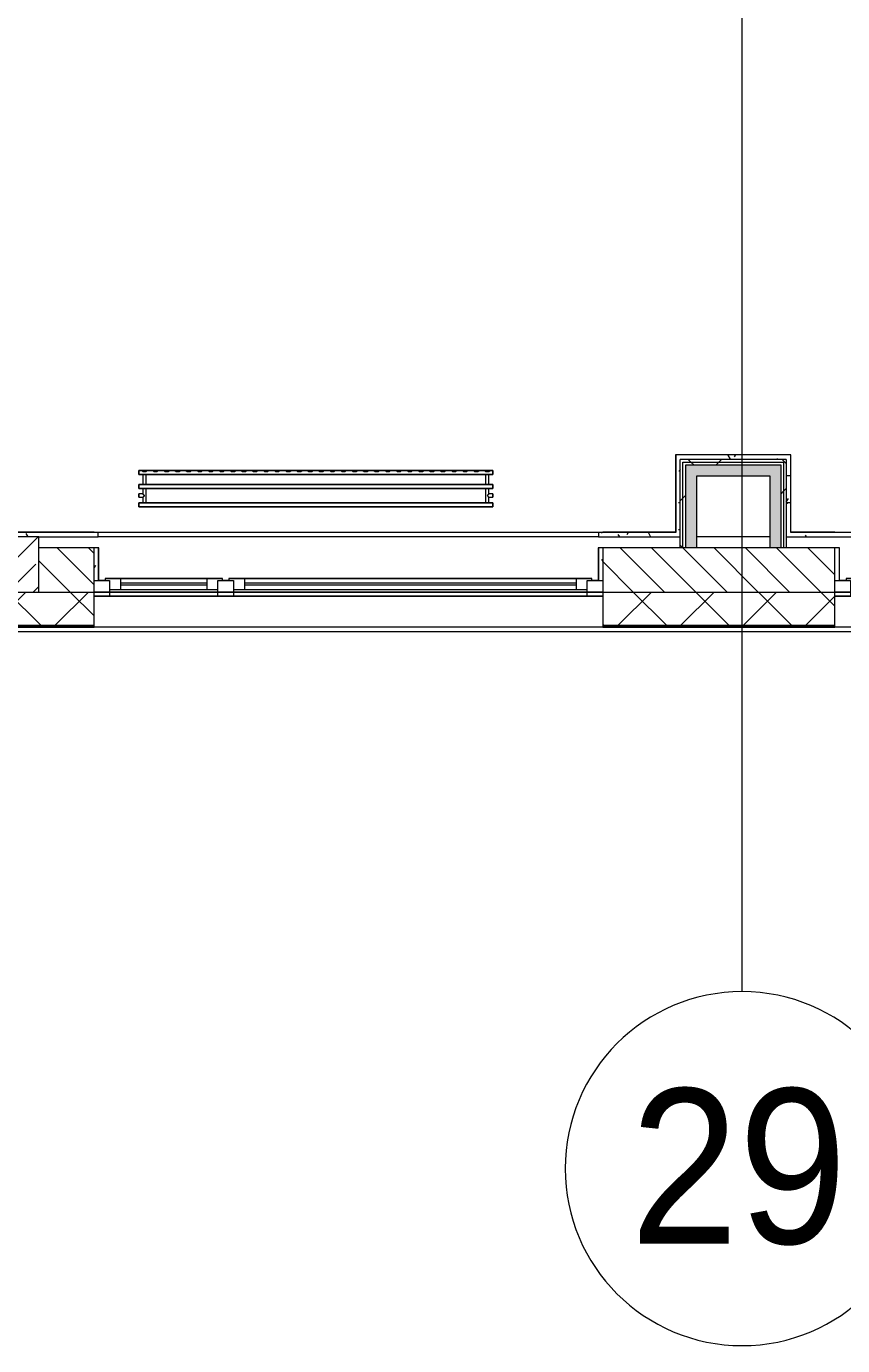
# Model space of a CAD drawing. Header units: millimetres. Extents: x -249154 to 415037, y -45458 to 354837.
# Drawn here: x 102639 to 106329, y -3642 to 2321 of the extents above; entities that cross this region are included whole.
import ezdxf

# ---------------------------------------------------------------- set-up
doc = ezdxf.new("R2010")
doc.units = ezdxf.units.MM
for name, color, linetype, lineweight in [('A-FLOR', 7, 'Continuous', 9), ('A-GLAZ', 7, 'Continuous', 9), ('A-GLAZ-1', 7, 'Continuous', 5), ('A-WALL', 7, 'Continuous', 5), ('I-WALL', 7, 'Continuous', 5), ('S-COLS', 7, 'Continuous', 9), ('S-COLS-1', 7, 'Continuous', 5), ('Оси', 7, 'Continuous', 9), ('Оси-1', 7, 'Continuous', 20)]:
    doc.layers.add(name, color=color, linetype=linetype, lineweight=lineweight)
for name, color, linetype, lineweight, true_color in [('A-WALL-1', 9, 'Continuous', 5, 0x808080), ('A-WALL-FNSH-1', 9, 'Continuous', 5, 0x808080), ('M-EQPM-1', 7, 'Continuous', 9, 0xb2b2b2)]:
    doc.layers.add(name, color=color, linetype=linetype, lineweight=lineweight, true_color=true_color)
doc.styles.add('Arial', font='arial.ttf', dxfattribs={"width": 0.9, "height": 700})
pattern_1 = [(45, (64.7, -136.06), (-212.132, 212.132), []), (135, (64.7, -136.06), (-212.132, -212.132), [])]
pattern_2 = [(0, (64.7, -136.06), (243.84, 60.96), [20.117, -162.763, 20.117, -162.763, -975.36]), (0, (64.7, -136.06), (243.84, 60.96), [-365.76, 20.117, -345.643, 20.117, -162.763, -426.72]), (0, (64.7, -136.06), (243.84, 60.96), [-914.4, 20.117, -101.803, 20.117, -284.683]), (120, (156.14, -105.58), (-174.71291, 180.691634), [20.117, -162.763, 20.117, -162.763, -975.36]), (120, (156.14, -105.58), (-174.71291, 180.691634), [-365.76, 20.117, -345.643, 20.117, -162.763, -426.72]), (120, (156.14, -105.58), (-174.71291, 180.691634), [-914.4, 20.117, -101.803, 20.117, -284.683]), (240, (186.62, 16.34), (-69.12709, -241.651634), [20.117, -162.763, 20.117, -162.763, -975.36]), (240, (186.62, 16.34), (-69.12709, -241.651634), [-365.76, 20.117, -345.643, 20.117, -162.763, -426.72]), (240, (186.62, 16.34), (-69.12709, -241.651634), [-914.4, 20.117, -101.803, 20.117, -284.683])]

# ---------------------------------------------------------------- blocks, each defined once
blk = doc.blocks.new('120_Окно_СКБ_2Ст_Фрамуга сверху - 120_Окно_СКБ_2Ст_2300х2500_h_ ДОО-19727959-Объем проектирования 1 этажа')
at = {"layer": 'A-GLAZ'}
for p, q in [((-1150, -127), (-1150, -57)), ((-1150, -57), (-1080, -57)), ((-1080, -57), (-1080, -127)), ((520, -127), (520, -57)), ((520, -57), (590, -57)), ((590, -57), (590, -127)), ((1080, -127), (1080, -57)), ((1080, -57), (1150, -57)), ((1150, -57), (1150, -127)), ((520, -87), (-1080, -87)), ((-1080, -87), (-1080, -127)), ((-1030, -137), (-1030, -87)), ((470, -137), (470, -87)), ((520, -127), (520, -87)), ((1080, -87), (590, -87)), ((590, -87), (590, -127)), ((640, -137), (640, -87)), ((1030, -137), (1030, -87)), ((1080, -127), (1080, -87)), ((-1080, -127), (-1150, -127)), ((-1080, -127), (-1100, -127)), ((-1100, -127), (-1100, -137)), ((-1100, -137), (540, -137)), ((540, -137), (-1100, -137)), ((590, -127), (520, -127)), ((540, -127), (520, -127)), ((540, -137), (540, -127)), ((590, -127), (570, -127)), ((570, -127), (570, -137)), ((570, -137), (1100, -137)), ((1100, -137), (570, -137)), ((1150, -127), (1080, -127)), ((1100, -127), (1080, -127)), ((1100, -137), (1100, -127))]:
    blk.add_line(p, q, dxfattribs=at)
at = {"layer": 'A-GLAZ-1'}
for p, q in [((1150, -57), (-1150, -57)), ((-1080, -57), (1080, -57)), ((-1030, -107), (470, -107)), ((470, -117), (-1030, -117)), ((640, -107), (1030, -107)), ((1030, -117), (640, -117)), ((-1130, -127), (-1100, -127)), ((540, -127), (570, -127)), ((540, -127), (570, -127)), ((1100, -127), (1130, -127))]:
    blk.add_line(p, q, dxfattribs=at)
blk = doc.blocks.new('BSC_Колонна _Прямоугольная - 250х900-V84-Объем проектирования 1 этажа')
at = {"layer": 'S-COLS-1'}
h = blk.add_hatch(dxfattribs=at)
h.set_pattern_fill('FP_99', color=256, style=0, pattern_type=2)
h.set_pattern_definition([(45, (-102180, -25), (-114.04925, 114.04925), []), (45, (-102065.95, -25), (-114.04925, 114.04925), [201.613, -40.323, 6.706, -33.617])])
h.paths.add_polyline_path([(450, -125), (450, 125), (-450, 125), (-450, -125)])
for p, q in [((450, 125), (-450, 125)), ((-450, 125), (-450, -125)), ((450, -125), (450, 125)), ((-450, -125), (450, -125))]:
    blk.add_line(p, q, dxfattribs=at)
blk = doc.blocks.new('120_Окно_СКБ_1Ст - 120_Окно_СКБ_1Ст 900х2500_h_ с форточкой-22876038-Объем проектирования 1 этажа')
at = {"layer": 'A-GLAZ'}
for p, q in [((-450, -127), (-450, -57)), ((-450, -57), (-380, -57)), ((-380, -57), (-380, -127)), ((380, -127), (380, -57)), ((380, -57), (450, -57)), ((450, -57), (450, -127)), ((380, -87), (-380, -87)), ((-380, -87), (-380, -127)), ((-330, -137), (-330, -87)), ((330, -137), (330, -87)), ((380, -127), (380, -87)), ((-380, -127), (-450, -127)), ((-380, -127), (-400, -127)), ((-400, -127), (-400, -137)), ((-400, -137), (400, -137)), ((400, -137), (-400, -137)), ((450, -127), (380, -127)), ((400, -127), (380, -127)), ((400, -137), (400, -127))]:
    blk.add_line(p, q, dxfattribs=at)
at = {"layer": 'A-GLAZ-1'}
for p, q in [((450, -57), (-450, -57)), ((-330, -107), (330, -107)), ((330, -117), (-330, -117)), ((-430, -127), (-400, -127)), ((400, -127), (430, -127))]:
    blk.add_line(p, q, dxfattribs=at)
blk = doc.blocks.new('radiator_prado_classic_z_tip_30_po exemplyaru - Classic Z Тип 30-300-V243-Объем проектирования 1 этажа')
at = {"layer": 'M-EQPM-1'}
for p, q in [((0, 228), (0, 210)), ((1600, 228), (0, 228)), ((0, 210), (0, 228)), ((0, 228), (12.5, 228)), ((0, 210), (1600, 210)), ((17.8, 210), (0, 210)), ((12.5, 228), (37.5, 228)), ((37.5, 228), (12.5, 228)), ((12.5, 228), (37.5, 228)), ((12.5, 228), (17.5, 223)), ((12.5, 228), (17.5, 223)), ((32.5, 223), (17.5, 223)), ((17.5, 223), (32.5, 223)), ((17.5, 210), (17.5, 164)), ((17.5, 210), (17.5, 164)), ((17.8, 210), (17.5, 210)), ((17.5, 210), (17.8, 210)), ((17.8, 210), (17.5, 210)), ((17.5, 210), (32.5, 210)), ((32.2, 210), (17.8, 210)), ((17.8, 210), (32.2, 210)), ((32.2, 210), (17.8, 210)), ((32.5, 210), (32.2, 210)), ((32.2, 210), (32.5, 210)), ((32.5, 210), (32.2, 210)), ((1567.8, 210), (32.2, 210)), ((32.5, 223), (37.5, 228)), ((37.5, 228), (32.5, 223)), ((32.5, 164), (32.5, 210)), ((32.5, 164), (32.5, 210)), ((37.5, 228), (62.5, 228)), ((62.5, 228), (87.5, 228)), ((87.5, 228), (62.5, 228)), ((62.5, 228), (87.5, 228)), ((62.5, 228), (67.5, 223)), ((62.5, 228), (67.5, 223)), ((82.5, 223), (67.5, 223)), ((67.5, 223), (82.5, 223)), ((82.5, 223), (87.5, 228)), ((87.5, 228), (82.5, 223)), ((87.5, 228), (112.5, 228)), ((112.5, 228), (137.5, 228)), ((137.5, 228), (112.5, 228)), ((112.5, 228), (137.5, 228)), ((112.5, 228), (117.5, 223)), ((112.5, 228), (117.5, 223)), ((132.5, 223), (117.5, 223)), ((117.5, 223), (132.5, 223)), ((132.5, 223), (137.5, 228)), ((137.5, 228), (132.5, 223)), ((137.5, 228), (162.5, 228)), ((162.5, 228), (187.5, 228)), ((187.5, 228), (162.5, 228)), ((162.5, 228), (187.5, 228)), ((162.5, 228), (167.5, 223)), ((162.5, 228), (167.5, 223)), ((182.5, 223), (167.5, 223)), ((167.5, 223), (182.5, 223)), ((182.5, 223), (187.5, 228)), ((187.5, 228), (182.5, 223)), ((187.5, 228), (212.5, 228)), ((212.5, 228), (237.5, 228)), ((237.5, 228), (212.5, 228)), ((212.5, 228), (237.5, 228)), ((212.5, 228), (217.5, 223)), ((212.5, 228), (217.5, 223)), ((232.5, 223), (217.5, 223)), ((217.5, 223), (232.5, 223)), ((232.5, 223), (237.5, 228)), ((237.5, 228), (232.5, 223)), ((237.5, 228), (262.5, 228)), ((287.5, 228), (262.5, 228)), ((262.5, 228), (287.5, 228)), ((262.5, 228), (267.5, 223)), ((262.5, 228), (267.5, 223)), ((263.1, 228), (287.5, 228)), ((282.5, 223), (267.5, 223)), ((267.5, 223), (282.5, 223)), ((282.5, 223), (287.5, 228)), ((287.5, 228), (282.5, 223)), ((287.5, 228), (312.5, 228)), ((312.5, 228), (337.5, 228)), ((337.5, 228), (312.5, 228)), ((312.5, 228), (337.5, 228)), ((312.5, 228), (317.5, 223)), ((312.5, 228), (317.5, 223)), ((332.5, 223), (317.5, 223)), ((317.5, 223), (332.5, 223)), ((332.5, 223), (337.5, 228)), ((337.5, 228), (332.5, 223)), ((337.5, 228), (362.5, 228)), ((362.5, 228), (387.5, 228)), ((387.5, 228), (362.5, 228)), ((362.5, 228), (387.5, 228)), ((362.5, 228), (367.5, 223)), ((362.5, 228), (367.5, 223)), ((382.5, 223), (367.5, 223)), ((367.5, 223), (382.5, 223)), ((382.5, 223), (387.5, 228)), ((387.5, 228), (382.5, 223)), ((387.5, 228), (412.5, 228)), ((412.5, 228), (437.5, 228)), ((437.5, 228), (412.5, 228)), ((412.5, 228), (437.5, 228)), ((412.5, 228), (417.5, 223)), ((412.5, 228), (417.5, 223)), ((432.5, 223), (417.5, 223)), ((417.5, 223), (432.5, 223)), ((432.5, 223), (437.5, 228)), ((437.5, 228), (432.5, 223)), ((437.5, 228), (462.5, 228)), ((462.5, 228), (487.5, 228)), ((487.5, 228), (462.5, 228)), ((462.5, 228), (487.5, 228)), ((462.5, 228), (467.5, 223)), ((462.5, 228), (467.5, 223)), ((482.5, 223), (467.5, 223)), ((467.5, 223), (482.5, 223)), ((482.5, 223), (487.5, 228)), ((487.5, 228), (482.5, 223)), ((487.5, 228), (512.5, 228)), ((512.5, 228), (537.5, 228)), ((537.5, 228), (512.5, 228)), ((512.5, 228), (537.5, 228)), ((512.5, 228), (517.5, 223)), ((512.5, 228), (517.5, 223)), ((532.5, 223), (517.5, 223)), ((517.5, 223), (532.5, 223)), ((532.5, 223), (537.5, 228)), ((537.5, 228), (532.5, 223)), ((537.5, 228), (562.5, 228)), ((562.5, 228), (587.5, 228)), ((587.5, 228), (562.5, 228)), ((562.5, 228), (587.5, 228)), ((562.5, 228), (567.5, 223)), ((562.5, 228), (567.5, 223)), ((582.5, 223), (567.5, 223)), ((567.5, 223), (582.5, 223)), ((582.5, 223), (587.5, 228)), ((587.5, 228), (582.5, 223)), ((587.5, 228), (612.5, 228)), ((612.5, 228), (637.5, 228)), ((637.5, 228), (612.5, 228)), ((612.5, 228), (637.5, 228)), ((612.5, 228), (617.5, 223)), ((612.5, 228), (617.5, 223)), ((632.5, 223), (617.5, 223)), ((617.5, 223), (632.5, 223)), ((632.5, 223), (637.5, 228)), ((637.5, 228), (632.5, 223)), ((637.5, 228), (662.5, 228)), ((662.5, 228), (687.5, 228)), ((687.5, 228), (662.5, 228)), ((662.5, 228), (687.5, 228)), ((662.5, 228), (667.5, 223)), ((662.5, 228), (667.5, 223)), ((682.5, 223), (667.5, 223)), ((667.5, 223), (682.5, 223)), ((682.5, 223), (687.5, 228)), ((687.5, 228), (682.5, 223)), ((687.5, 228), (712.5, 228)), ((712.5, 228), (737.5, 228)), ((737.5, 228), (712.5, 228)), ((712.5, 228), (737.5, 228)), ((712.5, 228), (717.5, 223)), ((712.5, 228), (717.5, 223)), ((732.5, 223), (717.5, 223)), ((717.5, 223), (732.5, 223)), ((732.5, 223), (737.5, 228)), ((737.5, 228), (732.5, 223)), ((737.5, 228), (762.5, 228)), ((762.5, 228), (787.5, 228)), ((787.5, 228), (762.5, 228)), ((762.5, 228), (787.5, 228)), ((762.5, 228), (767.5, 223)), ((762.5, 228), (767.5, 223)), ((782.5, 223), (767.5, 223)), ((767.5, 223), (782.5, 223)), ((782.5, 223), (787.5, 228)), ((787.5, 228), (782.5, 223)), ((787.5, 228), (812.5, 228)), ((812.5, 228), (837.5, 228)), ((837.5, 228), (812.5, 228)), ((812.5, 228), (837.5, 228)), ((812.5, 228), (817.5, 223)), ((812.5, 228), (817.5, 223)), ((832.5, 223), (817.5, 223)), ((817.5, 223), (832.5, 223)), ((832.5, 223), (837.5, 228)), ((837.5, 228), (832.5, 223)), ((837.5, 228), (862.5, 228)), ((862.5, 228), (887.5, 228)), ((887.5, 228), (862.5, 228)), ((862.5, 228), (887.5, 228)), ((862.5, 228), (867.5, 223)), ((862.5, 228), (867.5, 223)), ((882.5, 223), (867.5, 223)), ((867.5, 223), (882.5, 223)), ((882.5, 223), (887.5, 228)), ((887.5, 228), (882.5, 223)), ((887.5, 228), (912.5, 228)), ((912.5, 228), (937.5, 228)), ((937.5, 228), (912.5, 228)), ((912.5, 228), (937.5, 228)), ((912.5, 228), (917.5, 223)), ((912.5, 228), (917.5, 223)), ((932.5, 223), (917.5, 223)), ((917.5, 223), (932.5, 223)), ((932.5, 223), (937.5, 228)), ((937.5, 228), (932.5, 223)), ((937.5, 228), (962.5, 228)), ((962.5, 228), (987.5, 228)), ((987.5, 228), (962.5, 228)), ((962.5, 228), (987.5, 228)), ((962.5, 228), (967.5, 223)), ((962.5, 228), (967.5, 223)), ((982.5, 223), (967.5, 223)), ((967.5, 223), (982.5, 223)), ((982.5, 223), (987.5, 228)), ((987.5, 228), (982.5, 223)), ((987.5, 228), (1012.5, 228)), ((1012.5, 228), (1037.5, 228)), ((1037.5, 228), (1012.5, 228)), ((1012.5, 228), (1037.5, 228)), ((1012.5, 228), (1017.5, 223)), ((1012.5, 228), (1017.5, 223)), ((1032.5, 223), (1017.5, 223)), ((1017.5, 223), (1032.5, 223)), ((1032.5, 223), (1037.5, 228)), ((1037.5, 228), (1032.5, 223)), ((1037.5, 228), (1062.5, 228)), ((1062.5, 228), (1087.5, 228)), ((1087.5, 228), (1062.5, 228)), ((1062.5, 228), (1087.5, 228)), ((1062.5, 228), (1067.5, 223)), ((1062.5, 228), (1067.5, 223)), ((1082.5, 223), (1067.5, 223)), ((1067.5, 223), (1082.5, 223)), ((1082.5, 223), (1087.5, 228)), ((1087.5, 228), (1082.5, 223)), ((1087.5, 228), (1112.5, 228)), ((1112.5, 228), (1137.5, 228)), ((1137.5, 228), (1112.5, 228)), ((1112.5, 228), (1137.5, 228)), ((1112.5, 228), (1117.5, 223)), ((1112.5, 228), (1117.5, 223)), ((1132.5, 223), (1117.5, 223)), ((1117.5, 223), (1132.5, 223)), ((1132.5, 223), (1137.5, 228)), ((1137.5, 228), (1132.5, 223)), ((1137.5, 228), (1162.5, 228)), ((1162.5, 228), (1187.5, 228)), ((1187.5, 228), (1162.5, 228)), ((1162.5, 228), (1187.5, 228)), ((1162.5, 228), (1167.5, 223)), ((1162.5, 228), (1167.5, 223)), ((1182.5, 223), (1167.5, 223)), ((1167.5, 223), (1182.5, 223)), ((1182.5, 223), (1187.5, 228)), ((1187.5, 228), (1182.5, 223)), ((1187.5, 228), (1212.5, 228)), ((1212.5, 228), (1237.5, 228)), ((1237.5, 228), (1212.5, 228)), ((1212.5, 228), (1237.5, 228)), ((1212.5, 228), (1217.5, 223)), ((1212.5, 228), (1217.5, 223)), ((1232.5, 223), (1217.5, 223)), ((1217.5, 223), (1232.5, 223)), ((1232.5, 223), (1237.5, 228)), ((1237.5, 228), (1232.5, 223)), ((1237.5, 228), (1262.5, 228)), ((1262.5, 228), (1287.5, 228)), ((1287.5, 228), (1262.5, 228)), ((1262.5, 228), (1287.5, 228)), ((1262.5, 228), (1267.5, 223)), ((1262.5, 228), (1267.5, 223)), ((1282.5, 223), (1267.5, 223)), ((1267.5, 223), (1282.5, 223)), ((1282.5, 223), (1287.5, 228)), ((1287.5, 228), (1282.5, 223)), ((1287.5, 228), (1312.5, 228)), ((1312.5, 228), (1337.5, 228)), ((1337.5, 228), (1312.5, 228)), ((1312.5, 228), (1337.5, 228)), ((1312.5, 228), (1317.5, 223)), ((1312.5, 228), (1317.5, 223)), ((1332.5, 223), (1317.5, 223)), ((1317.5, 223), (1332.5, 223)), ((1332.5, 223), (1337.5, 228)), ((1337.5, 228), (1332.5, 223)), ((1337.5, 228), (1362.5, 228)), ((1362.5, 228), (1387.5, 228)), ((1387.5, 228), (1362.5, 228)), ((1362.5, 228), (1387.5, 228)), ((1362.5, 228), (1367.5, 223)), ((1362.5, 228), (1367.5, 223)), ((1382.5, 223), (1367.5, 223)), ((1367.5, 223), (1382.5, 223)), ((1382.5, 223), (1387.5, 228)), ((1387.5, 228), (1382.5, 223)), ((1387.5, 228), (1412.5, 228)), ((1412.5, 228), (1437.5, 228)), ((1437.5, 228), (1412.5, 228)), ((1412.5, 228), (1437.5, 228)), ((1412.5, 228), (1417.5, 223)), ((1412.5, 228), (1417.5, 223)), ((1432.5, 223), (1417.5, 223)), ((1417.5, 223), (1432.5, 223)), ((1432.5, 223), (1437.5, 228)), ((1437.5, 228), (1432.5, 223)), ((1437.5, 228), (1462.5, 228)), ((1462.5, 228), (1487.5, 228)), ((1487.5, 228), (1462.5, 228)), ((1462.5, 228), (1487.5, 228)), ((1462.5, 228), (1467.5, 223)), ((1462.5, 228), (1467.5, 223)), ((1482.5, 223), (1467.5, 223)), ((1467.5, 223), (1482.5, 223)), ((1482.5, 223), (1487.5, 228)), ((1487.5, 228), (1482.5, 223)), ((1487.5, 228), (1512.5, 228)), ((1512.5, 228), (1537.5, 228)), ((1537.5, 228), (1512.5, 228)), ((1512.5, 228), (1537.5, 228)), ((1512.5, 228), (1517.5, 223)), ((1512.5, 228), (1517.5, 223)), ((1532.5, 223), (1517.5, 223)), ((1517.5, 223), (1532.5, 223)), ((1532.5, 223), (1537.5, 228)), ((1537.5, 228), (1532.5, 223)), ((1537.5, 228), (1562.5, 228)), ((1562.5, 228), (1587.5, 228)), ((1587.5, 228), (1562.5, 228)), ((1562.5, 228), (1587.5, 228)), ((1562.5, 228), (1567.5, 223)), ((1562.5, 228), (1567.5, 223)), ((1582.5, 223), (1567.5, 223)), ((1567.5, 223), (1582.5, 223)), ((1567.5, 210), (1567.5, 164)), ((1567.5, 210), (1567.5, 164)), ((1567.8, 210), (1567.5, 210)), ((1567.5, 210), (1582.5, 210)), ((1567.8, 210), (1567.5, 210)), ((1567.5, 210), (1567.8, 210)), ((1582.2, 210), (1567.8, 210)), ((1582.2, 210), (1567.8, 210)), ((1567.8, 210), (1582.2, 210)), ((1582.5, 210), (1582.2, 210)), ((1582.5, 210), (1582.2, 210)), ((1582.2, 210), (1582.5, 210)), ((1600, 210), (1582.2, 210)), ((1582.5, 223), (1587.5, 228)), ((1587.5, 228), (1582.5, 223)), ((1582.5, 164), (1582.5, 210)), ((1582.5, 164), (1582.5, 210)), ((1587.5, 228), (1600, 228)), ((1600, 210), (1600, 228)), ((1600, 228), (1600, 210)), ((1600, 164), (0, 164)), ((0, 164), (0, 146)), ((0, 146), (0, 164)), ((0, 164), (17.8, 164)), ((0, 146), (1600, 146)), ((18.5, 146), (0, 146)), ((17.5, 121.5), (0, 121.5)), ((17.5, 121.5), (0, 121.5)), ((0, 121.5), (0, 120.5)), ((0, 106.5), (0, 121.5)), ((0, 120.5), (0, 107.5)), ((0, 120.5), (0, 119.3)), ((0, 114), (0, 120.5)), ((0, 120.5), (0, 120.5)), ((0, 119.3), (0, 117.8)), ((17.8, 164), (17.5, 164)), ((17.5, 164), (17.8, 164)), ((17.8, 164), (17.5, 164)), ((17.5, 164), (32.5, 164)), ((17.5, 146), (17.5, 121.5)), ((17.5, 146), (17.5, 121.5)), ((17.5, 146), (18.5, 146)), ((18.5, 146), (17.5, 146)), ((17.5, 146), (18.5, 146)), ((32.5, 146), (17.5, 146)), ((32.2, 164), (17.8, 164)), ((17.8, 164), (32.2, 164)), ((32.2, 164), (17.8, 164)), ((18.5, 146), (32.2, 146)), ((32.2, 146), (18.5, 146)), ((18.5, 146), (32.2, 146)), ((32.5, 164), (32.2, 164)), ((32.2, 164), (32.5, 164)), ((32.5, 164), (32.2, 164)), ((32.2, 164), (1567.8, 164)), ((32.2, 146), (32.5, 146)), ((32.5, 146), (32.2, 146)), ((32.2, 146), (32.5, 146)), ((1567.8, 146), (32.2, 146)), ((32.5, 82), (32.5, 146)), ((32.5, 82), (32.5, 146)), ((1567.8, 164), (1567.5, 164)), ((1567.5, 164), (1582.5, 164)), ((1567.8, 164), (1567.5, 164)), ((1567.5, 164), (1567.8, 164)), ((1567.5, 146), (1567.5, 82)), ((1567.5, 146), (1567.5, 82)), ((1567.5, 146), (1567.8, 146)), ((1582.5, 146), (1567.5, 146)), ((1567.5, 146), (1567.8, 146)), ((1567.8, 146), (1567.5, 146)), ((1582.2, 164), (1567.8, 164)), ((1582.2, 164), (1567.8, 164)), ((1567.8, 164), (1582.2, 164)), ((1567.8, 146), (1581.5, 146)), ((1567.8, 146), (1581.5, 146)), ((1581.5, 146), (1567.8, 146)), ((1581.5, 146), (1582.5, 146)), ((1581.5, 146), (1582.5, 146)), ((1582.5, 146), (1581.5, 146)), ((1600, 146), (1581.5, 146)), ((1582.5, 164), (1582.2, 164)), ((1582.5, 164), (1582.2, 164)), ((1582.2, 164), (1582.5, 164)), ((1582.2, 164), (1600, 164)), ((1582.5, 121.5), (1582.5, 146)), ((1582.5, 121.5), (1582.5, 146)), ((1600, 121.5), (1582.5, 121.5)), ((1600, 121.5), (1582.5, 121.5)), ((1600, 146), (1600, 164)), ((1600, 164), (1600, 146)), ((1600, 121.5), (1600, 106.5)), ((1600, 120.5), (1600, 121.5)), ((1600, 121.5), (1600, 120.5)), ((1600, 120.5), (1600, 121.5)), ((1600, 107.5), (1600, 120.5)), ((1600, 120.5), (1600, 107.5)), ((1600, 107.5), (1600, 120.5)), ((0, 117.8), (0, 114)), ((0, 114), (0, 110.3)), ((0, 107.5), (0, 114)), ((0, 110.3), (0, 108.7)), ((0, 108.7), (0, 107.5)), ((0, 107.5), (0, 106.5)), ((0, 107.5), (0, 107.5)), ((0, 106.5), (17.5, 106.5)), ((0, 106.5), (17.5, 106.5)), ((1600, 82), (0, 82)), ((0, 82), (0, 64)), ((0, 64), (0, 82)), ((0, 82), (18.5, 82)), ((1600, 64), (0, 64)), ((0, 64), (1600, 64)), ((17.5, 106.5), (17.5, 82)), ((17.5, 106.5), (17.5, 82)), ((18.5, 82), (17.5, 82)), ((17.5, 82), (18.5, 82)), ((18.5, 82), (17.5, 82)), ((17.5, 82), (32.5, 82)), ((32.2, 82), (18.5, 82)), ((18.5, 82), (32.2, 82)), ((32.2, 82), (18.5, 82)), ((32.5, 82), (32.2, 82)), ((32.2, 82), (32.5, 82)), ((32.5, 82), (32.2, 82)), ((32.2, 82), (1567.8, 82)), ((1567.8, 82), (1567.5, 82)), ((1567.5, 82), (1582.5, 82)), ((1567.8, 82), (1567.5, 82)), ((1567.5, 82), (1567.8, 82)), ((1581.5, 82), (1567.8, 82)), ((1581.5, 82), (1567.8, 82)), ((1567.8, 82), (1581.5, 82)), ((1582.5, 82), (1581.5, 82)), ((1582.5, 82), (1581.5, 82)), ((1581.5, 82), (1582.5, 82)), ((1581.5, 82), (1600, 82)), ((1582.5, 82), (1582.5, 106.5)), ((1582.5, 106.5), (1600, 106.5)), ((1582.5, 82), (1582.5, 106.5)), ((1582.5, 106.5), (1600, 106.5)), ((1600, 106.5), (1600, 107.5)), ((1600, 107.5), (1600, 106.5)), ((1600, 106.5), (1600, 107.5)), ((1600, 64), (1600, 82)), ((1600, 82), (1600, 64))]:
    blk.add_line(p, q, dxfattribs=at)
for points, knots in [([(18.5, 120.5), (18.4, 120.6), (18.3, 120.7), (18.1, 120.9), (17.9, 121.1), (17.8, 121.2), (17.7, 121.3), (17.5, 121.5), (17.5, 121.5), (17.5, 121.5)], [0.7142857, 0.7142857, 0.7142857, 0.7142857, 0.75, 0.7857143, 0.8214286, 0.8571429, 0.8928571, 0.9285714, 1, 1, 1, 1]), ([(17.5, 121.5), (17.5, 121.5), (17.5, 121.5), (17.7, 121.3), (17.8, 121.2), (17.9, 121.1), (18.1, 120.9), (18.3, 120.7), (18.4, 120.6), (18.5, 120.5)], [0, 0, 0, 0, 0.0714286, 0.1071429, 0.1428571, 0.1785714, 0.2142857, 0.25, 0.2857143, 0.2857143, 0.2857143, 0.2857143]), ([(17.5, 121.5), (17.5, 121.5), (17.5, 121.5), (17.7, 121.3), (17.8, 121.2), (17.9, 121.1), (18.1, 120.9), (18.3, 120.7), (18.4, 120.6), (18.5, 120.5)], [0, 0, 0, 0, 0.0714286, 0.1071429, 0.1428571, 0.1785714, 0.2142857, 0.25, 0.2857143, 0.2857143, 0.2857143, 0.2857143]), ([(25, 114), (24.5, 114.5), (23.6, 115.4), (22.4, 116.6), (21.6, 117.4), (21.1, 117.9), (20.8, 118.2), (20.5, 118.5), (20.2, 118.8), (19.8, 119.1), (19.6, 119.4), (19.3, 119.7), (19, 120), (18.7, 120.3), (18.5, 120.5), (18.3, 120.7), (18.1, 120.9), (17.9, 121.1), (17.8, 121.2), (17.7, 121.3), (17.5, 121.5), (17.5, 121.5), (17.5, 121.5)], [0, 0, 0, 0, 0.142857, 0.285714, 0.357143, 0.392857, 0.428571, 0.464286, 0.5, 0.535714, 0.571429, 0.607143, 0.642857, 0.678571, 0.714286, 0.75, 0.785714, 0.821429, 0.857143, 0.892857, 0.928571, 1, 1, 1, 1]), ([(22.1, 116.9), (21.9, 117.1), (21.6, 117.4), (21.1, 117.9), (20.8, 118.2), (20.5, 118.5), (20.2, 118.8), (19.9, 119.2), (19.7, 119.3), (19.6, 119.4)], [0.2857143, 0.2857143, 0.2857143, 0.2857143, 0.3571429, 0.3928571, 0.4285714, 0.4642857, 0.5, 0.5357143, 0.5714286, 0.5714286, 0.5714286, 0.5714286]), ([(19.6, 119.4), (19.7, 119.3), (19.9, 119.2), (20.3, 118.7), (20.7, 118.3), (21.1, 117.9), (21.6, 117.4), (21.9, 117.1), (22.1, 116.9)], [0.4285714, 0.4285714, 0.4285714, 0.4285714, 0.4642857, 0.5, 0.5714286, 0.6071429, 0.6428571, 0.7142857, 0.7142857, 0.7142857, 0.7142857]), ([(19.6, 119.4), (19.7, 119.3), (19.8, 119.1), (20.3, 118.7), (20.7, 118.3), (21.1, 117.9), (21.6, 117.4), (21.9, 117.1), (22.1, 116.9)], [0.4285714, 0.4285714, 0.4285714, 0.4285714, 0.4642857, 0.5, 0.5714286, 0.6071429, 0.6428571, 0.7142857, 0.7142857, 0.7142857, 0.7142857]), ([(1575, 114), (1575.5, 114.5), (1576.4, 115.4), (1577.6, 116.6), (1578.4, 117.4), (1578.9, 117.9), (1579.2, 118.2), (1579.5, 118.5), (1579.8, 118.8), (1580.1, 119.2), (1580.4, 119.4), (1580.7, 119.7), (1581, 120), (1581.3, 120.3), (1581.5, 120.5), (1581.7, 120.7), (1581.9, 120.9), (1582.1, 121.1), (1582.2, 121.2), (1582.3, 121.3), (1582.5, 121.5), (1582.5, 121.5), (1582.5, 121.5)], [0, 0, 0, 0, 0.142857, 0.285714, 0.357143, 0.392857, 0.428571, 0.464286, 0.5, 0.535714, 0.571429, 0.607143, 0.642857, 0.678571, 0.714286, 0.75, 0.785714, 0.821429, 0.857143, 0.892857, 0.928571, 1, 1, 1, 1]), ([(1580.4, 119.4), (1580.3, 119.3), (1580.1, 119.2), (1579.7, 118.7), (1579.3, 118.3), (1578.9, 117.9), (1578.4, 117.4), (1578.1, 117.1), (1577.9, 116.9)], [0.4285714, 0.4285714, 0.4285714, 0.4285714, 0.4642857, 0.5, 0.5714286, 0.6071429, 0.6428571, 0.7142857, 0.7142857, 0.7142857, 0.7142857]), ([(1580.4, 119.4), (1580.3, 119.3), (1580.1, 119.2), (1579.7, 118.7), (1579.3, 118.3), (1578.9, 117.9), (1578.4, 117.4), (1578.1, 117.1), (1577.9, 116.9)], [0.4285714, 0.4285714, 0.4285714, 0.4285714, 0.4642857, 0.5, 0.5714286, 0.6071429, 0.6428571, 0.7142857, 0.7142857, 0.7142857, 0.7142857]), ([(1577.9, 116.9), (1578.1, 117.1), (1578.4, 117.4), (1578.9, 117.9), (1579.2, 118.2), (1579.5, 118.5), (1579.8, 118.8), (1580.1, 119.2), (1580.3, 119.3), (1580.4, 119.4)], [0.2857143, 0.2857143, 0.2857143, 0.2857143, 0.3571429, 0.3928571, 0.4285714, 0.4642857, 0.5, 0.5357143, 0.5714286, 0.5714286, 0.5714286, 0.5714286]), ([(1582.5, 121.5), (1582.5, 121.5), (1582.5, 121.5), (1582.3, 121.3), (1582.2, 121.2), (1582.1, 121.1), (1581.9, 120.9), (1581.7, 120.7), (1581.6, 120.6), (1581.5, 120.5)], [0, 0, 0, 0, 0.0714286, 0.1071429, 0.1428571, 0.1785714, 0.2142857, 0.25, 0.2857143, 0.2857143, 0.2857143, 0.2857143]), ([(1582.5, 121.5), (1582.5, 121.5), (1582.5, 121.5), (1582.3, 121.3), (1582.2, 121.2), (1582.1, 121.1), (1581.9, 120.9), (1581.7, 120.7), (1581.6, 120.6), (1581.5, 120.5)], [0, 0, 0, 0, 0.0714286, 0.1071429, 0.1428571, 0.1785714, 0.2142857, 0.25, 0.2857143, 0.2857143, 0.2857143, 0.2857143]), ([(1581.5, 120.5), (1581.6, 120.6), (1581.7, 120.7), (1581.9, 120.9), (1582.1, 121.1), (1582.2, 121.2), (1582.3, 121.3), (1582.5, 121.5), (1582.5, 121.5), (1582.5, 121.5)], [0.7142857, 0.7142857, 0.7142857, 0.7142857, 0.75, 0.7857143, 0.8214286, 0.8571429, 0.8928571, 0.9285714, 1, 1, 1, 1]), ([(17.5, 106.5), (17.5, 106.5), (17.5, 106.5), (17.7, 106.7), (17.8, 106.8), (17.9, 106.9), (18.1, 107.1), (18.3, 107.3), (18.5, 107.5), (18.7, 107.7), (19, 108), (19.3, 108.3), (19.6, 108.6), (19.8, 108.9), (20.3, 109.3), (20.7, 109.7), (21.1, 110.1), (21.6, 110.6), (22.4, 111.4), (23.6, 112.6), (24.5, 113.5), (25, 114)], [0, 0, 0, 0, 0.071429, 0.107143, 0.142857, 0.178571, 0.214286, 0.25, 0.285714, 0.321429, 0.357143, 0.392857, 0.428571, 0.464286, 0.5, 0.571429, 0.607143, 0.642857, 0.714286, 0.857143, 1, 1, 1, 1]), ([(17.5, 106.5), (17.5, 106.5), (17.5, 106.5), (17.7, 106.7), (17.8, 106.8), (17.9, 106.9), (18.1, 107.1), (18.3, 107.3), (18.4, 107.4), (18.5, 107.5)], [0, 0, 0, 0, 0.0714286, 0.1071429, 0.1428571, 0.1785714, 0.2142857, 0.25, 0.2857143, 0.2857143, 0.2857143, 0.2857143]), ([(18.5, 107.5), (18.4, 107.4), (18.3, 107.3), (18.1, 107.1), (17.9, 106.9), (17.8, 106.8), (17.7, 106.7), (17.5, 106.5), (17.5, 106.5), (17.5, 106.5)], [0.7142857, 0.7142857, 0.7142857, 0.7142857, 0.75, 0.7857143, 0.8214286, 0.8571429, 0.8928571, 0.9285714, 1, 1, 1, 1]), ([(18.5, 107.5), (18.4, 107.4), (18.3, 107.3), (18.1, 107.1), (17.9, 106.9), (17.8, 106.8), (17.7, 106.7), (17.5, 106.5), (17.5, 106.5), (17.5, 106.5)], [0.7142857, 0.7142857, 0.7142857, 0.7142857, 0.75, 0.7857143, 0.8214286, 0.8571429, 0.8928571, 0.9285714, 1, 1, 1, 1]), ([(19.6, 108.6), (19.7, 108.7), (19.9, 108.8), (20.3, 109.3), (20.7, 109.7), (21.1, 110.1), (21.6, 110.6), (21.9, 110.9), (22.1, 111.1)], [0.4285714, 0.4285714, 0.4285714, 0.4285714, 0.4642857, 0.5, 0.5714286, 0.6071429, 0.6428571, 0.7142857, 0.7142857, 0.7142857, 0.7142857]), ([(22.1, 111.1), (21.9, 110.9), (21.6, 110.6), (21.1, 110.1), (20.8, 109.8), (20.5, 109.5), (20.2, 109.2), (19.9, 108.8), (19.7, 108.7), (19.6, 108.6)], [0.2857143, 0.2857143, 0.2857143, 0.2857143, 0.3571429, 0.3928571, 0.4285714, 0.4642857, 0.5, 0.5357143, 0.5714286, 0.5714286, 0.5714286, 0.5714286]), ([(22.1, 111.1), (21.9, 110.9), (21.6, 110.6), (21.1, 110.1), (20.8, 109.8), (20.5, 109.5), (20.2, 109.2), (19.8, 108.9), (19.7, 108.7), (19.6, 108.6)], [0.2857143, 0.2857143, 0.2857143, 0.2857143, 0.3571429, 0.3928571, 0.4285714, 0.4642857, 0.5, 0.5357143, 0.5714286, 0.5714286, 0.5714286, 0.5714286]), ([(1582.5, 106.5), (1582.5, 106.5), (1582.5, 106.5), (1582.3, 106.7), (1582.2, 106.8), (1582.1, 106.9), (1581.9, 107.1), (1581.7, 107.3), (1581.5, 107.5), (1581.3, 107.7), (1581, 108), (1580.7, 108.3), (1580.4, 108.6), (1580.1, 108.8), (1579.7, 109.3), (1579.3, 109.7), (1578.9, 110.1), (1578.4, 110.6), (1577.6, 111.4), (1576.4, 112.6), (1575.5, 113.5), (1575, 114)], [0, 0, 0, 0, 0.071429, 0.107143, 0.142857, 0.178571, 0.214286, 0.25, 0.285714, 0.321429, 0.357143, 0.392857, 0.428571, 0.464286, 0.5, 0.571429, 0.607143, 0.642857, 0.714286, 0.857143, 1, 1, 1, 1]), ([(1577.9, 111.1), (1578.1, 110.9), (1578.4, 110.6), (1578.9, 110.1), (1579.2, 109.8), (1579.5, 109.5), (1579.8, 109.2), (1580.1, 108.8), (1580.3, 108.7), (1580.4, 108.6)], [0.2857143, 0.2857143, 0.2857143, 0.2857143, 0.3571429, 0.3928571, 0.4285714, 0.4642857, 0.5, 0.5357143, 0.5714286, 0.5714286, 0.5714286, 0.5714286]), ([(1577.9, 111.1), (1578.1, 110.9), (1578.4, 110.6), (1578.9, 110.1), (1579.2, 109.8), (1579.5, 109.5), (1579.8, 109.2), (1580.1, 108.8), (1580.3, 108.7), (1580.4, 108.6)], [0.2857143, 0.2857143, 0.2857143, 0.2857143, 0.3571429, 0.3928571, 0.4285714, 0.4642857, 0.5, 0.5357143, 0.5714286, 0.5714286, 0.5714286, 0.5714286]), ([(1580.4, 108.6), (1580.3, 108.7), (1580.1, 108.8), (1579.7, 109.3), (1579.3, 109.7), (1578.9, 110.1), (1578.4, 110.6), (1578.1, 110.9), (1577.9, 111.1)], [0.4285714, 0.4285714, 0.4285714, 0.4285714, 0.4642857, 0.5, 0.5714286, 0.6071429, 0.6428571, 0.7142857, 0.7142857, 0.7142857, 0.7142857]), ([(1581.5, 107.5), (1581.6, 107.4), (1581.7, 107.3), (1581.9, 107.1), (1582.1, 106.9), (1582.2, 106.8), (1582.3, 106.7), (1582.5, 106.5), (1582.5, 106.5), (1582.5, 106.5)], [0.7142857, 0.7142857, 0.7142857, 0.7142857, 0.75, 0.7857143, 0.8214286, 0.8571429, 0.8928571, 0.9285714, 1, 1, 1, 1]), ([(1581.5, 107.5), (1581.6, 107.4), (1581.7, 107.3), (1581.9, 107.1), (1582.1, 106.9), (1582.2, 106.8), (1582.3, 106.7), (1582.5, 106.5), (1582.5, 106.5), (1582.5, 106.5)], [0.7142857, 0.7142857, 0.7142857, 0.7142857, 0.75, 0.7857143, 0.8214286, 0.8571429, 0.8928571, 0.9285714, 1, 1, 1, 1]), ([(1582.5, 106.5), (1582.5, 106.5), (1582.5, 106.5), (1582.3, 106.7), (1582.2, 106.8), (1582.1, 106.9), (1581.9, 107.1), (1581.7, 107.3), (1581.6, 107.4), (1581.5, 107.5)], [0, 0, 0, 0, 0.0714286, 0.1071429, 0.1428571, 0.1785714, 0.2142857, 0.25, 0.2857143, 0.2857143, 0.2857143, 0.2857143])]:
    blk.add_open_spline(points, degree=3, knots=knots, dxfattribs=at)
for points in [[(19.6, 119.4), (19.5, 119.5), (19.3, 119.7), (19, 120), (18.7, 120.3), (18.6, 120.4), (18.5, 120.5)], [(18.5, 120.5), (18.6, 120.4), (18.7, 120.3), (19, 120), (19.3, 119.7), (19.5, 119.5), (19.6, 119.4)], [(18.5, 120.5), (18.6, 120.4), (18.7, 120.3), (19, 120), (19.3, 119.7), (19.5, 119.5), (19.6, 119.4)], [(1581.5, 120.5), (1581.4, 120.4), (1581.3, 120.3), (1581, 120), (1580.7, 119.7), (1580.5, 119.5), (1580.4, 119.4)], [(1581.5, 120.5), (1581.4, 120.4), (1581.3, 120.3), (1581, 120), (1580.7, 119.7), (1580.5, 119.5), (1580.4, 119.4)], [(1580.4, 119.4), (1580.5, 119.5), (1580.7, 119.7), (1581, 120), (1581.3, 120.3), (1581.4, 120.4), (1581.5, 120.5)], [(18.5, 107.5), (18.6, 107.6), (18.7, 107.7), (19, 108), (19.3, 108.3), (19.5, 108.5), (19.6, 108.6)], [(19.6, 108.6), (19.5, 108.5), (19.3, 108.3), (19, 108), (18.7, 107.7), (18.6, 107.6), (18.5, 107.5)], [(19.6, 108.6), (19.5, 108.5), (19.3, 108.3), (19, 108), (18.7, 107.7), (18.6, 107.6), (18.5, 107.5)], [(25, 114), (24.5, 114.5), (23.6, 115.4), (22.6, 116.4), (22.1, 116.9)], [(22.1, 116.9), (22.6, 116.4), (23.6, 115.4), (24.5, 114.5), (25, 114)], [(22.1, 116.9), (22.6, 116.4), (23.6, 115.4), (24.5, 114.5), (25, 114)], [(22.1, 111.1), (22.6, 111.6), (23.6, 112.6), (24.5, 113.5), (25, 114)], [(25, 114), (24.5, 113.5), (23.6, 112.6), (22.6, 111.6), (22.1, 111.1)], [(25, 114), (24.5, 113.5), (23.6, 112.6), (22.6, 111.6), (22.1, 111.1)], [(1577.9, 116.9), (1577.4, 116.4), (1576.4, 115.4), (1575.5, 114.5), (1575, 114)], [(1577.9, 116.9), (1577.4, 116.4), (1576.4, 115.4), (1575.5, 114.5), (1575, 114)], [(1575, 114), (1575.5, 114.5), (1576.4, 115.4), (1577.4, 116.4), (1577.9, 116.9)], [(1575, 114), (1575.5, 113.5), (1576.4, 112.6), (1577.4, 111.6), (1577.9, 111.1)], [(1575, 114), (1575.5, 113.5), (1576.4, 112.6), (1577.4, 111.6), (1577.9, 111.1)], [(1577.9, 111.1), (1577.4, 111.6), (1576.4, 112.6), (1575.5, 113.5), (1575, 114)], [(1580.4, 108.6), (1580.5, 108.5), (1580.7, 108.3), (1581, 108), (1581.3, 107.7), (1581.4, 107.6), (1581.5, 107.5)], [(1580.4, 108.6), (1580.5, 108.5), (1580.7, 108.3), (1581, 108), (1581.3, 107.7), (1581.4, 107.6), (1581.5, 107.5)], [(1581.5, 107.5), (1581.4, 107.6), (1581.3, 107.7), (1581, 108), (1580.7, 108.3), (1580.5, 108.5), (1580.4, 108.6)]]:
    blk.add_open_spline(points, degree=3, dxfattribs=at)
blk = doc.blocks.new('Ось сетки - D8-29747960-Объем проектирования 1 этажа')
at = {"layer": 'Оси-1'}
for start, end in [(360, 180), (180, 360)]:
    blk.add_arc((0, 0), 4, start, end, dxfattribs=at)

msp = doc.modelspace()

# ---------------------------------------------------------------- hatches: boundary and pattern name
at = {"layer": 'A-WALL'}
h = msp.add_hatch(dxfattribs=at)
h.set_pattern_fill('FP_2', color=256, style=0, pattern_type=2)
h.set_pattern_definition([(135, (64.7, -136.06), (-70.71068, -70.71068), [])])
h.paths.add_polyline_path([(110794.7, -236.1), (111694.7, -236.1), (111694.7, -36.1), (110794.7, -36.1), (110794.7, -191.1)])
h.paths.add_polyline_path([(119394.7, -236.1), (119394.7, -36.1), (118894.7, -36.1), (118894.7, -236.1)])
h.paths.add_polyline_path([(117094.7, -236.1), (117094.7, -36.1), (116044.7, -36.1), (116044.7, -236.1)])
h.paths.add_polyline_path([(113494.7, -236.1), (113744.7, -236.1), (113744.7, -36.1), (113494.7, -36.1), (113494.7, -143.3)])
h.paths.add_polyline_path([(91994.7, -236.1), (92794.7, -236.1), (92794.7, -36.1), (91994.7, -36.1), (91994.7, -204.5)])
h.paths.add_polyline_path([(94594.7, -236.1), (94844.7, -236.1), (94844.7, -36.1), (94594.7, -36.1), (94594.7, -143.3)])
h.paths.add_polyline_path([(97169.7, -236.1), (98169.7, -236.1), (98169.7, -36.1), (97169.7, -36.1), (97169.7, -143.3)])
h.paths.add_polyline_path([(123794.7, -236.1), (123794.7, -36.1), (123594.7, -36.1), (123594.7, -236.1)])
h.paths.add_polyline_path([(109719.7, -236.1), (109894.7, -236.1), (109894.7, -36.1), (109544.7, -36.1), (109544.7, -236.1), (109634.7, -236.1)])
h.paths.add_polyline_path([(121194.7, -236.1), (121294.7, -236.1), (121294.7, -36.1), (121194.7, -36.1), (121194.7, -147)])
h.paths.add_polyline_path([(100894.7, -236.1), (101794.7, -236.1), (101794.7, -36.1), (100894.7, -36.1), (100894.7, -143.3)])
h.paths.add_polyline_path([(102694.7, -236.1), (102944.7, -236.1), (102944.7, -36.1), (102694.7, -36.1), (102694.7, -143.3)])
h.paths.add_polyline_path([(105244.7, -236.1), (106294.7, -236.1), (106294.7, -36.1), (105244.7, -36.1), (105244.7, -163.9)])
h = msp.add_hatch(dxfattribs=at)
h.set_pattern_fill('FP_24', color=256, style=0, pattern_type=2)
h.set_pattern_definition([(45, (64.7, -136.06), (-141.42136, 141.42136), []), (135, (64.7, -136.06), (-141.42136, -141.42136), [])])
h.paths.add_polyline_path([(89274.7, -386.1), (91094.7, -386.1), (91094.7, -236.1), (89274.7, -236.1)])
h.paths.add_polyline_path([(123594.7, -386.1), (125144.7, -386.1), (125144.7, -236.1), (123594.7, -236.1), (123594.7, -254.1)])
h.paths.add_polyline_path([(121194.7, -386.1), (121294.7, -386.1), (121294.7, -236.1), (120294.7, -236.1), (120294.7, -386.1)])
h.paths.add_polyline_path([(116044.7, -386.1), (117094.7, -386.1), (117094.7, -236.1), (116044.7, -236.1)])
h.paths.add_polyline_path([(117994.7, -386.1), (119394.7, -386.1), (119394.7, -236.1), (117994.7, -236.1)])
h.paths.add_polyline_path([(113744.7, -386.1), (113744.7, -236.1), (112594.7, -236.1), (112594.7, -386.1), (113494.7, -386.1)])
h.paths.add_polyline_path([(109544.7, -386.1), (109894.7, -386.1), (109894.7, -236.1), (109544.7, -236.1)])
h.paths.add_polyline_path([(110794.7, -386.1), (111694.7, -386.1), (111694.7, -236.1), (110794.7, -236.1)])
h.paths.add_polyline_path([(107194.7, -386.1), (108094.7, -386.1), (108094.7, -236.1), (107194.7, -236.1)])
h.paths.add_polyline_path([(105244.7, -386.1), (106294.7, -386.1), (106294.7, -236.1), (105244.7, -236.1)])
h.paths.add_polyline_path([(100894.7, -386.1), (102944.7, -386.1), (102944.7, -236.1), (100894.7, -236.1), (100894.7, -346.6)])
h.paths.add_polyline_path([(99094.7, -386.1), (99994.7, -386.1), (99994.7, -236.1), (99094.7, -236.1), (99094.7, -329.3)])
h.paths.add_polyline_path([(97144.7, -386.1), (98194.7, -386.1), (98194.7, -236.1), (97144.7, -236.1), (97144.7, -310.5)])
h.paths.add_polyline_path([(94642.8, -386.1), (94844.7, -386.1), (94844.7, -236.1), (93694.7, -236.1), (93694.7, -386.1)])
h.paths.add_polyline_path([(92794.7, -386.1), (92794.7, -236.1), (91994.7, -236.1), (91994.7, -386.1), (92579.8, -386.1)])
at = {"layer": 'I-WALL'}
h = msp.add_hatch(dxfattribs=at)
h.set_pattern_fill('FP_191', color=256, style=0, pattern_type=2)
h.set_pattern_definition(pattern_2)
h.paths.add_polyline_path([(105574.7, 33.9), (105594.7, 35.1), (105594.7, 383.9), (105574.7, 383.9), (105574.7, 121.7)])
h = msp.add_hatch(dxfattribs=at)
h.set_pattern_fill('FP_191', color=256, style=0, pattern_type=2)
h.set_pattern_definition(pattern_2)
h.paths.add_polyline_path([(106074.7, 363.9), (106094.7, 363.9), (106094.5, 383.9), (105594.7, 383.2), (105594.7, 363.9), (106049.7, 363.9)])
h = msp.add_hatch(dxfattribs=at)
h.set_pattern_fill('FP_192', color=256, style=0, pattern_type=2)
h.set_pattern_definition(pattern_1)
h.paths.add_polyline_path([(106062.2, 351.4), (106062.2, 363.9), (105594.7, 363.9), (105594.7, 351.4), (106049.7, 351.4)])
h = msp.add_hatch(dxfattribs=at)
h.set_pattern_fill('FP_192', color=256, style=0, pattern_type=2)
h.set_pattern_definition(pattern_1)
h.paths.add_polyline_path([(106074.7, -36.1), (106074.7, 363.9), (106062.2, 363.9), (106062.2, -36.1)])
h = msp.add_hatch(dxfattribs=at)
h.set_pattern_fill('FP_191', color=256, style=0, pattern_type=2)
h.set_pattern_definition(pattern_2)
h.paths.add_polyline_path([(106074.7, 13.9), (106094.7, 13.9), (106094.7, 363.9), (106074.7, 363.9), (106074.7, 33.9)])
h = msp.add_hatch(dxfattribs=at)
h.set_pattern_fill('FP_192', color=256, style=0, pattern_type=2)
h.set_pattern_definition(pattern_1)
h.paths.add_polyline_path([(105607.2, -36.1), (105607.2, 351.4), (105594.7, 351.4), (105594.7, -36.1)])
h = msp.add_hatch(dxfattribs=at)
h.set_pattern_fill('FP_192', color=256, style=0, pattern_type=2)
h.set_pattern_definition(pattern_1)
h.paths.add_polyline_path([(105607.2, 338.9), (106049.7, 338.9), (106049.3, 351.4), (105607.2, 351.4)])
h = msp.add_hatch(dxfattribs=at)
h.set_pattern_fill('FP_192', color=256, style=0, pattern_type=2)
h.set_pattern_definition(pattern_1)
h.paths.add_polyline_path([(105619.7, -36.1), (105619.7, 338.9), (105607.2, 338.5), (105607.2, -36.1)])
for points in [[(105669.7, 288.9), (105999.7, 288.9), (105999.7, 338.9), (105619.7, 338.9), (105619.7, 288.9)], [(106049.7, -36.1), (106049.7, 338.9), (105999.7, 338.9), (105999.7, -36.1)], [(105669.7, -36.1), (105669.7, 288.9), (105619.7, 288.9), (105619.7, -36.1)]]:
    msp.add_hatch(color=256, dxfattribs=at).paths.add_polyline_path(points)
h = msp.add_hatch(dxfattribs=at)
h.set_pattern_fill('FP_192', color=256, style=0, pattern_type=2)
h.set_pattern_definition(pattern_1)
h.paths.add_polyline_path([(106062.2, -36.1), (106062.2, 351.4), (106049.7, 351.4), (106049.7, -36.1)])
h = msp.add_hatch(dxfattribs=at)
h.set_pattern_fill('FP_191', color=256, style=0, pattern_type=2)
h.set_pattern_definition(pattern_2)
h.paths.add_polyline_path([(105473.9, 13.9), (105594.7, 13.9), (105594.7, 33.9), (105224.7, 33.9), (105224.7, 13.9)])
h.paths.add_polyline_path([(101934.7, 13.9), (102963, 13.9), (102963, 33.9), (101934.7, 33.9)])
h = msp.add_hatch(dxfattribs=at)
h.set_pattern_fill('FP_191', color=256, style=0, pattern_type=2)
h.set_pattern_definition(pattern_2)
h.paths.add_polyline_path([(107174.7, 13.9), (107174.7, 13.9), (107174.7, 33.9), (106094.7, 33.9), (106094.7, 13.9), (107021.2, 13.9)])
h = msp.add_hatch(dxfattribs=at)
h.set_pattern_fill('FP_191', color=256, style=0, pattern_type=2)
h.set_pattern_definition(pattern_2)
h.paths.add_polyline_path([(102964.7, -184.1), (102964.7, -36.1), (102944.7, -36.1), (102944.7, -184.1)])
h = msp.add_hatch(dxfattribs=at)
h.set_pattern_fill('FP_191', color=256, style=0, pattern_type=2)
h.set_pattern_definition(pattern_2)
h.paths.add_polyline_path([(105224.7, -184.1), (105244.7, -184.1), (105244.7, -36.1), (105224.7, -36.1), (105224.7, -174.1)])

# ---------------------------------------------------------------- linework, layer by layer
at = {"layer": 'A-FLOR'}
for p, q in [((105574.7, 381.3), (105574.7, 33.9)), ((106094.7, 121.7), (106094.7, 381.3)), ((105574.7, 33.9), (101934.7, 33.9)), ((105999.7, 13.9), (105669.7, 13.9)), ((107174.7, 33.9), (106094.7, 33.9))]:
    msp.add_line(p, q, dxfattribs=at)
at = {"layer": 'A-WALL'}
for p, q in [((105594.7, -36.1), (105594.7, 363.9)), ((105607.2, 351.4), (106062.2, 351.4)), ((105607.2, -36.1), (105607.2, 351.4)), ((105619.7, 338.9), (106049.7, 338.9)), ((105619.7, -36.1), (105619.7, 338.9)), ((106049.7, 338.9), (106049.7, -36.1)), ((106062.2, 351.4), (106062.2, -36.1)), ((102694.7, -236.1), (102944.7, -236.1)), ((102694.7, -236.1), (108094.7, -236.1)), ((105244.7, -236.1), (106294.7, -236.1)), ((108094.7, -416.1), (89244.7, -416.1)), ((100894.7, -386.1), (102944.7, -386.1)), ((100894.7, -389.1), (102944.7, -389.1)), ((105244.7, -394.1), (102944.7, -394.1)), ((105244.7, -386.1), (106294.7, -386.1)), ((105244.7, -389.1), (106294.7, -389.1)), ((107194.7, -394.1), (106294.7, -394.1))]:
    msp.add_line(p, q, dxfattribs=at)
at = {"layer": 'A-WALL-1'}
for p, q in [((105574.7, 383.9), (105574.7, 381.3)), ((106094.7, 383.9), (105574.7, 383.9)), ((106074.7, 363.9), (105594.7, 363.9)), ((106074.7, 363.9), (106074.7, -36.1)), ((106094.7, 33.9), (106094.7, 383.9)), ((105669.7, 288.9), (105999.7, 288.9)), ((105669.7, -36.1), (105669.7, 288.9)), ((105999.7, 288.9), (105999.7, -36.1)), ((102694.7, 13.9), (102963, 13.9)), ((102963, 13.9), (102963, 33.9)), ((105224.7, 33.9), (105224.7, 13.9)), ((105224.7, 13.9), (105594.7, 13.9)), ((106074.7, 13.9), (107194.7, 13.9)), ((102944.7, -36.1), (102694.7, -36.1)), ((102944.7, -386.1), (102944.7, -36.1)), ((102964.7, -36.1), (102944.7, -36.1)), ((102964.7, -184.1), (102964.7, -36.1)), ((105224.7, -36.1), (105224.7, -184.1)), ((105244.7, -36.1), (105224.7, -36.1)), ((106294.7, -36.1), (105244.7, -36.1)), ((105244.7, -36.1), (105244.7, -386.1)), ((106294.7, -386.1), (106294.7, -36.1)), ((106314.7, -36.1), (106294.7, -36.1)), ((106314.7, -184.1), (106314.7, -36.1)), ((102944.7, -184.1), (102964.7, -184.1)), ((105224.7, -184.1), (105244.7, -184.1)), ((106294.7, -184.1), (106314.7, -184.1))]:
    msp.add_line(p, q, dxfattribs=at)
at = {"layer": 'A-WALL-FNSH-1'}
for p, q in [((106095.7, 384.9), (105573.7, 384.9)), ((105573.7, 384.9), (105573.7, 34.9)), ((106095.7, 34.9), (106095.7, 384.9)), ((102944.7, 34.9), (101935.7, 34.9)), ((102944.7, 33.9), (102944.7, 34.9)), ((105573.7, 34.9), (105244.7, 34.9)), ((105244.7, 34.9), (105244.7, 33.9)), ((106294.7, 34.9), (106095.7, 34.9)), ((106294.7, 33.9), (106294.7, 34.9)), ((102965.7, -36.1), (102964.7, -36.1)), ((102965.7, -184.1), (102965.7, -36.1)), ((105223.7, -36.1), (105223.7, -184.1)), ((105224.7, -36.1), (105223.7, -36.1)), ((106315.7, -36.1), (106314.7, -36.1)), ((106315.7, -184.1), (106315.7, -36.1)), ((102964.7, -184.1), (102965.7, -184.1)), ((105223.7, -184.1), (105224.7, -184.1)), ((106314.7, -184.1), (106315.7, -184.1)), ((100894.7, -394.1), (102944.7, -394.1)), ((102944.7, -394.1), (102944.7, -386.1)), ((105244.7, -386.1), (105244.7, -394.1)), ((105244.7, -394.1), (106294.7, -394.1)), ((106294.7, -394.1), (106294.7, -386.1))]:
    msp.add_line(p, q, dxfattribs=at)
at = {"layer": 'I-WALL'}
for p, q in [((102944.7, 34.9), (105244.7, 34.9)), ((105224.7, 13.9), (102963, 13.9)), ((106294.7, 34.9), (107173.7, 34.9)), ((105244.7, -236.1), (102944.7, -236.1)), ((107194.7, -236.1), (106294.7, -236.1))]:
    msp.add_line(p, q, dxfattribs=at)
at = {"layer": 'Оси'}
msp.add_lwpolyline([(105874.7, -2042.3), (105874.7, 2957.7), (105874.7, 16892.2), (105874.7, 21892.2)], dxfattribs=at)

# ---------------------------------------------------------------- block references
at = {"layer": 'A-GLAZ', "color": 3, "rotation": 180}
for name, p in [('120_Окно_СКБ_2Ст_Фрамуга сверху - 120_Окно_СКБ_2Ст_2300х2500_h_ ДОО-19727959-Объем проектирования 1 этажа', (104094.7, -311.1)), ('120_Окно_СКБ_1Ст - 120_Окно_СКБ_1Ст 900х2500_h_ с форточкой-22876038-Объем проектирования 1 этажа', (106744.7, -311.1))]:
    msp.add_blockref(name, p, dxfattribs=at)
at = {"layer": 'M-EQPM-1'}
msp.add_blockref('radiator_prado_classic_z_tip_30_po exemplyaru - Classic Z Тип 30-300-V243-Объем проектирования 1 этажа', (103147.7, 85.9), dxfattribs=at)
at = {"layer": 'S-COLS'}
msp.add_blockref('BSC_Колонна _Прямоугольная - 250х900-V84-Объем проектирования 1 этажа', (102244.7, -111.1), dxfattribs=at)
at = {"layer": 'Оси-1', "xscale": 199.9999999999999, "yscale": 199.9999999999999, "zscale": 199.9999999999999}
msp.add_blockref('Ось сетки - D8-29747960-Объем проектирования 1 этажа', (105874.7, -2842.3), dxfattribs=at)

# ---------------------------------------------------------------- texts
at = {"layer": 'Оси', "insert": (105369.5, -2481), "char_height": 700, "width": 1212.151, "attachment_point": 1, "style": 'Arial'}
msp.add_mtext('29', dxfattribs=at)

doc.saveas('drawing.dxf')
